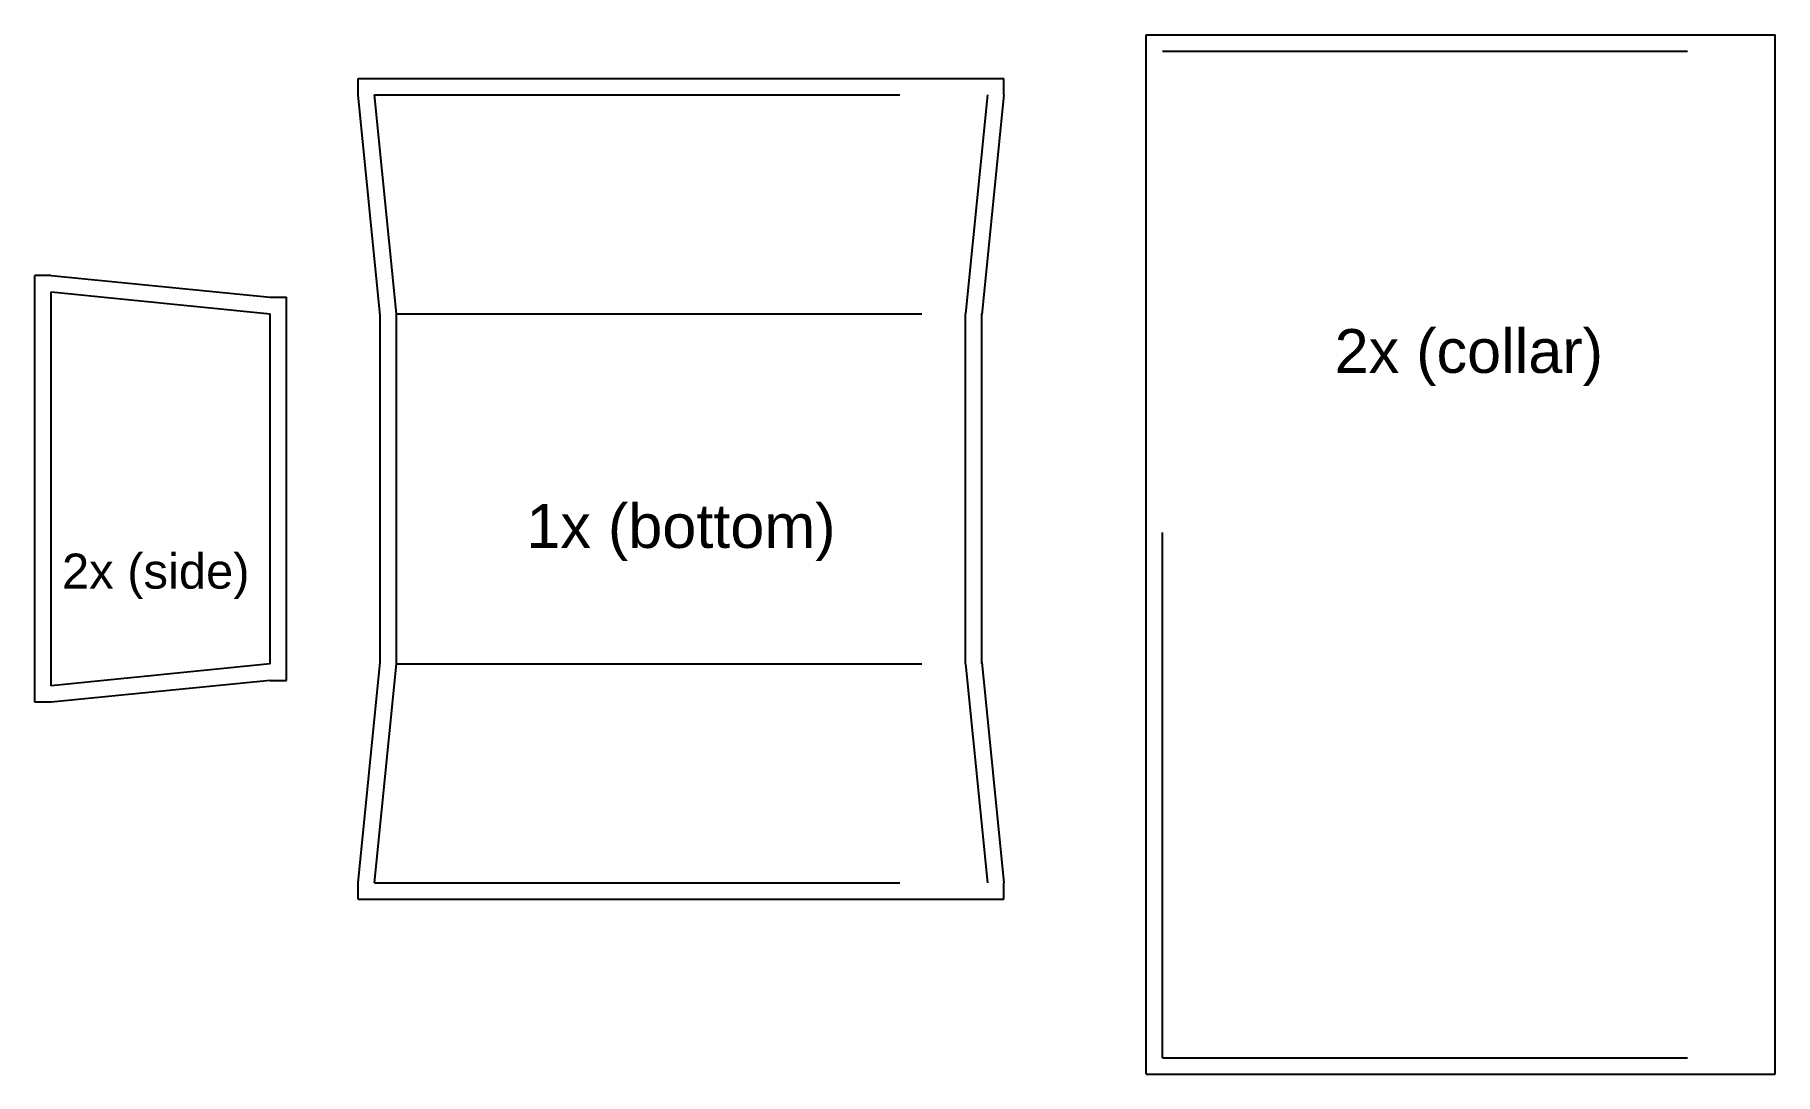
# Model space of a CAD drawing. Header units: inches. Extents: x 2.2 to 42, y 5.6 to 29.4.
import ezdxf

# ---------------------------------------------------------------- set-up
doc = ezdxf.new("R2010")
doc.units = ezdxf.units.IN
doc.header["$MEASUREMENT"] = 0
doc.linetypes.add('ACAD_ISO03W100', pattern=[30, 12, -18])
doc.layers.get('0').update_dxf_attribs({"lineweight": 25})
doc.layers.add('guides', color=7, linetype='ACAD_ISO03W100', lineweight=25)
doc.styles.add('textstyle11', font='')
doc.styles.add('textstyle12', font='')
doc.styles.add('textstyle13', font='')
doc.styles.get('textstyle11').set_extended_font_data('Arial')
doc.styles.get('textstyle12').set_extended_font_data('Arial')
doc.styles.get('textstyle13').set_extended_font_data('Arial')

msp = doc.modelspace()

# ---------------------------------------------------------------- linework, layer by layer
for p, q in [((27.625, 5.625), (27.625, 29.375)), ((27.625, 29.375), (42, 29.375)), ((42, 5.625), (42, 29.375)), ((9.623, 28.375), (24.373, 28.375)), ((9.623, 28), (9.623, 28.375)), ((24.377, 28), (24.377, 28.375)), ((10.127, 22.963), (9.623, 28)), ((24.377, 28), (23.875, 22.981)), ((2.612, 23.877), (2.237, 23.877)), ((2.237, 14.125), (2.237, 23.875)), ((2.612, 23.877), (7.612, 23.377)), ((7.612, 23.377), (7.987, 23.377)), ((7.987, 14.623), (7.987, 23.377)), ((10.125, 15), (10.125, 23)), ((23.875, 15), (23.875, 23)), ((9.623, 10), (10.127, 15.037)), ((23.873, 15.037), (24.377, 10)), ((7.612, 14.623), (2.612, 14.123)), ((7.612, 14.623), (7.987, 14.623)), ((2.612, 14.123), (2.237, 14.123)), ((9.623, 9.625), (9.623, 10)), ((24.377, 9.625), (24.377, 10)), ((9.623, 9.625), (24.377, 9.625)), ((27.625, 5.625), (42, 5.625))]:
    msp.add_line(p, q)
at = {"layer": 'guides'}
for p, q in [((28, 6), (28, 29)), ((28, 29), (42, 29)), ((10, 28), (24, 28)), ((10.5, 23), (10, 28)), ((24, 28), (23.5, 23)), ((2.612, 14.5), (2.612, 23.5)), ((2.612, 23.5), (7.612, 23)), ((7.612, 15), (7.612, 23)), ((10.5, 23), (23.5, 23)), ((10.5, 15), (10.5, 23)), ((23.5, 15), (23.5, 23)), ((7.612, 15), (2.612, 14.5)), ((10, 10), (10.5, 15)), ((10.5, 15), (23.5, 15)), ((23.5, 15), (24, 10)), ((10, 10), (24, 10)), ((28, 6), (42, 6))]:
    msp.add_line(p, q, dxfattribs=at)

# ---------------------------------------------------------------- texts
at = {"attachment_point": 5}
for s, insert, char_height, style in [('2x (collar)', (35, 22), 1, 'textstyle11'), ('1x (bottom)', (17, 18), 1, 'textstyle13'), ('2x (side)', (5, 17), 0.8, 'textstyle12')]:
    msp.add_mtext(s, dxfattribs=dict(at, insert=insert, char_height=char_height, style=style))

doc.saveas('drawing.dxf')
